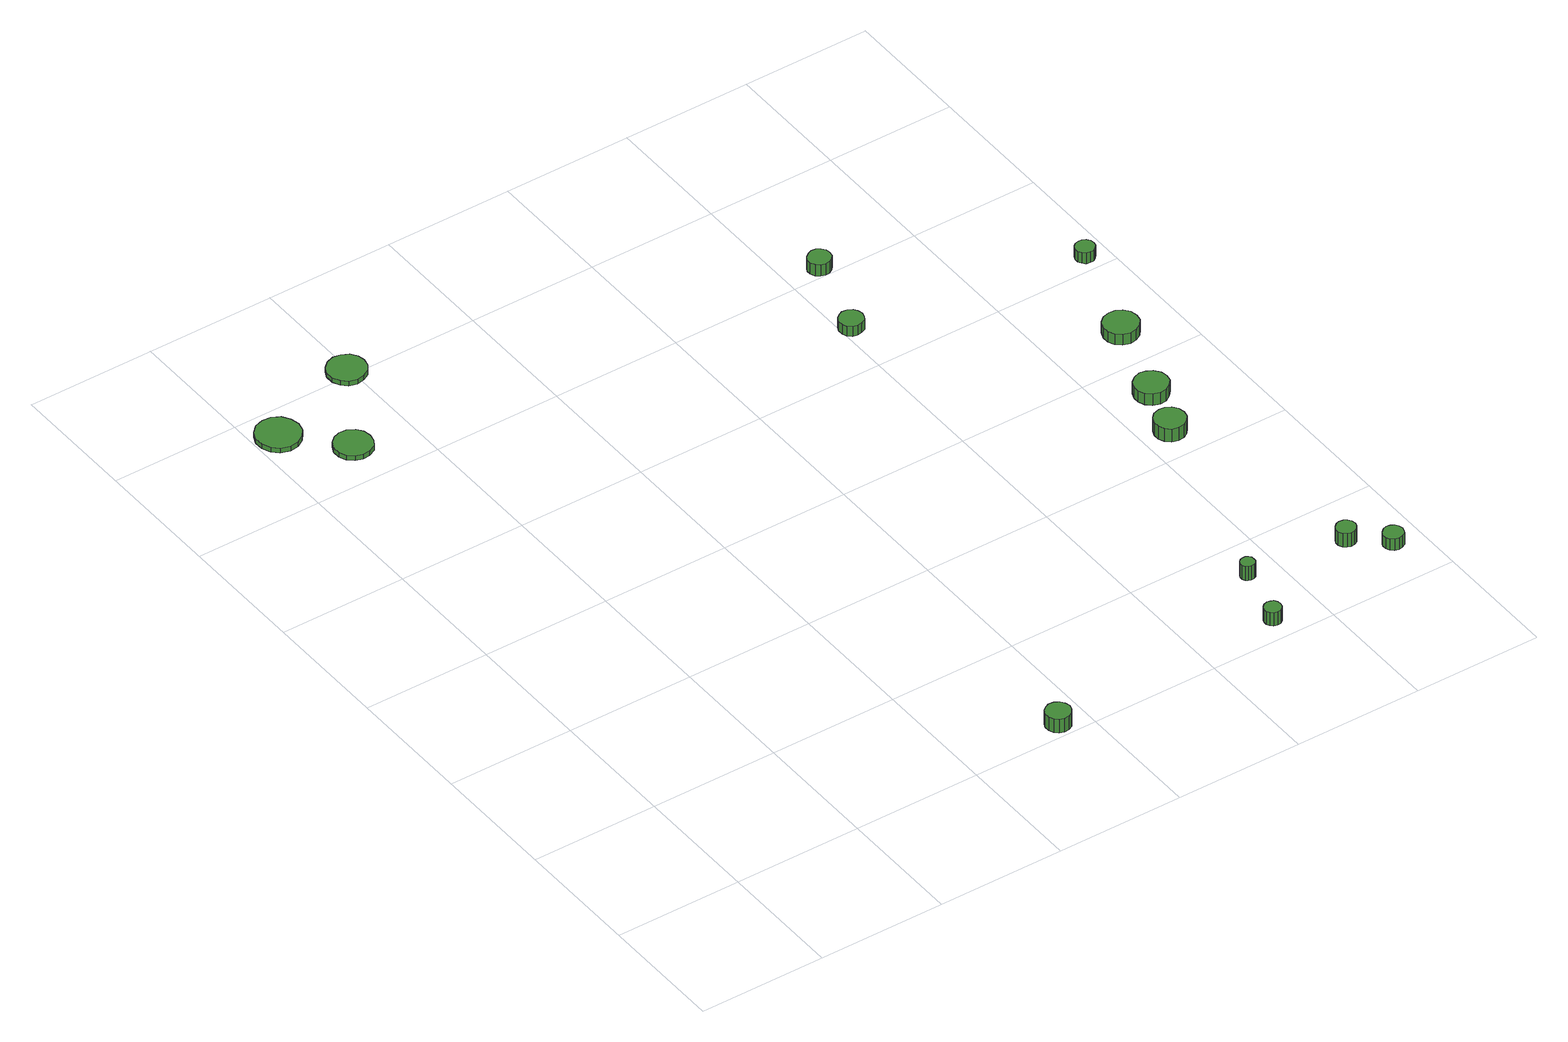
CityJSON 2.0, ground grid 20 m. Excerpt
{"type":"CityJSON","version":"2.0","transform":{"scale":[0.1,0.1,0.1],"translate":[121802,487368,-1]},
"CityObjects":{
"tree1":{"type":"SolitaryVegetationObject","attributes":{"function":"something"},"geometry":[{"type":"MultiSurface","lod":"1","boundaries":[[[0,1,2,3,4,5,6,7,8,9,10,11,12,13,14]],[[15,16,17,18,19,20,21,22,23,24,25,26,27,28,29]],[[0,29,28,1]],[[1,28,27,2]],[[2,27,26,3]],[[3,26,25,4]],[[4,25,24,5]],[[5,24,23,6]],[[6,23,22,7]],[[7,22,21,8]],[[8,21,20,9]],[[9,20,19,10]],[[10,19,18,11]],[[11,18,17,12]],[[12,17,16,13]],[[13,16,15,14]],[[14,15,29,0]]]}]},
"tree2":{"type":"SolitaryVegetationObject","attributes":{"function":"something"},"geometry":[{"type":"MultiSurface","lod":"1","boundaries":[[[30,31,32,33,34,35,36,37,38,39,40,41,42,43,44]],[[45,46,47,48,49,50,51,52,53,54,55,56,57,58,59]],[[30,59,58,31]],[[31,58,57,32]],[[32,57,56,33]],[[33,56,55,34]],[[34,55,54,35]],[[35,54,53,36]],[[36,53,52,37]],[[37,52,51,38]],[[38,51,50,39]],[[39,50,49,40]],[[40,49,48,41]],[[41,48,47,42]],[[42,47,46,43]],[[43,46,45,44]],[[44,45,59,30]]]}]},
"tree3":{"type":"SolitaryVegetationObject","attributes":{"function":"something"},"geometry":[{"type":"MultiSurface","lod":"1","boundaries":[[[60,61,62,63,64,65,66,67,68,69,70,71,72,73,74]],[[75,76,77,78,79,80,81,82,83,84,85,86,87,88,89]],[[60,89,88,61]],[[61,88,87,62]],[[62,87,86,63]],[[63,86,85,64]],[[64,85,84,65]],[[65,84,83,66]],[[66,83,82,67]],[[67,82,81,68]],[[68,81,80,69]],[[69,80,79,70]],[[70,79,78,71]],[[71,78,77,72]],[[72,77,76,73]],[[73,76,75,74]],[[74,75,89,60]]]}]},
"tree4":{"type":"SolitaryVegetationObject","attributes":{"function":"something"},"geometry":[{"type":"MultiSurface","lod":"1","boundaries":[[[90,91,92,93,94,95,96,97,98,99,100,101,102,103,104]],[[105,106,107,108,109,110,111,112,113,114,115,116,117,118,119]],[[90,119,118,91]],[[91,118,117,92]],[[92,117,116,93]],[[93,116,115,94]],[[94,115,114,95]],[[95,114,113,96]],[[96,113,112,97]],[[97,112,111,98]],[[98,111,110,99]],[[99,110,109,100]],[[100,109,108,101]],[[101,108,107,102]],[[102,107,106,103]],[[103,106,105,104]],[[104,105,119,90]]]}]},
"tree5":{"type":"SolitaryVegetationObject","attributes":{"function":"something"},"geometry":[{"type":"MultiSurface","lod":"1","boundaries":[[[120,121,122,123,124,125,126,127,128,129,130,131,132,133,134]],[[135,136,137,138,139,140,141,142,143,144,145,146,147,148,149]],[[120,149,148,121]],[[121,148,147,122]],[[122,147,146,123]],[[123,146,145,124]],[[124,145,144,125]],[[125,144,143,126]],[[126,143,142,127]],[[127,142,141,128]],[[128,141,140,129]],[[129,140,139,130]],[[130,139,138,131]],[[131,138,137,132]],[[132,137,136,133]],[[133,136,135,134]],[[134,135,149,120]]]}]},
"tree6":{"type":"SolitaryVegetationObject","attributes":{"function":"something"},"geometry":[{"type":"MultiSurface","lod":"1","boundaries":[[[150,151,152,153,154,155,156,157,158,159,160,161,162,163,164]],[[165,166,167,168,169,170,171,172,173,174,175,176,177,178,179]],[[150,179,178,151]],[[151,178,177,152]],[[152,177,176,153]],[[153,176,175,154]],[[154,175,174,155]],[[155,174,173,156]],[[156,173,172,157]],[[157,172,171,158]],[[158,171,170,159]],[[159,170,169,160]],[[160,169,168,161]],[[161,168,167,162]],[[162,167,166,163]],[[163,166,165,164]],[[164,165,179,150]]]}]},
"tree7":{"type":"SolitaryVegetationObject","attributes":{"function":"something"},"geometry":[{"type":"MultiSurface","lod":"1","boundaries":[[[180,181,182,183,184,185,186,187,188,189,190,191,192,193,194]],[[195,196,197,198,199,200,201,202,203,204,205,206,207,208,209]],[[180,209,208,181]],[[181,208,207,182]],[[182,207,206,183]],[[183,206,205,184]],[[184,205,204,185]],[[185,204,203,186]],[[186,203,202,187]],[[187,202,201,188]],[[188,201,200,189]],[[189,200,199,190]],[[190,199,198,191]],[[191,198,197,192]],[[192,197,196,193]],[[193,196,195,194]],[[194,195,209,180]]]}]},
"tree8":{"type":"SolitaryVegetationObject","attributes":{"function":"something"},"geometry":[{"type":"MultiSurface","lod":"1","boundaries":[[[210,211,212,213,214,215,216,217,218,219,220,221,222,223,224]],[[225,226,227,228,229,230,231,232,233,234,235,236,237,238,239]],[[210,239,238,211]],[[211,238,237,212]],[[212,237,236,213]],[[213,236,235,214]],[[214,235,234,215]],[[215,234,233,216]],[[216,233,232,217]],[[217,232,231,218]],[[218,231,230,219]],[[219,230,229,220]],[[220,229,228,221]],[[221,228,227,222]],[[222,227,226,223]],[[223,226,225,224]],[[224,225,239,210]]]}]},
"tree9":{"type":"SolitaryVegetationObject","attributes":{"function":"something"},"geometry":[{"type":"MultiSurface","lod":"1","boundaries":[[[240,241,242,243,244,245,246,247,248,249,250,251,252,253,254]],[[255,256,257,258,259,260,261,262,263,264,265,266,267,268,269]],[[240,269,268,241]],[[241,268,267,242]],[[242,267,266,243]],[[243,266,265,244]],[[244,265,264,245]],[[245,264,263,246]],[[246,263,262,247]],[[247,262,261,248]],[[248,261,260,249]],[[249,260,259,250]],[[250,259,258,251]],[[251,258,257,252]],[[252,257,256,253]],[[253,256,255,254]],[[254,255,269,240]]]}]},
"tree10":{"type":"SolitaryVegetationObject","attributes":{"function":"something"},"geometry":[{"type":"MultiSurface","lod":"1","boundaries":[[[270,271,272,273,274,275,276,277,278,279,280,281,282,283,284]],[[285,286,287,288,289,290,291,292,293,294,295,296,297,298,299]],[[270,299,298,271]],[[271,298,297,272]],[[272,297,296,273]],[[273,296,295,274]],[[274,295,294,275]],[[275,294,293,276]],[[276,293,292,277]],[[277,292,291,278]],[[278,291,290,279]],[[279,290,289,280]],[[280,289,288,281]],[[281,288,287,282]],[[282,287,286,283]],[[283,286,285,284]],[[284,285,299,270]]]}]},
"tree11":{"type":"SolitaryVegetationObject","attributes":{"function":"something"},"geometry":[{"type":"MultiSurface","lod":"1","boundaries":[[[300,301,302,303,304,305,306,307,308,309,310,311,312,313,314]],[[315,316,317,318,319,320,321,322,323,324,325,326,327,328,329]],[[300,329,328,301]],[[301,328,327,302]],[[302,327,326,303]],[[303,326,325,304]],[[304,325,324,305]],[[305,324,323,306]],[[306,323,322,307]],[[307,322,321,308]],[[308,321,320,309]],[[309,320,319,310]],[[310,319,318,311]],[[311,318,317,312]],[[312,317,316,313]],[[313,316,315,314]],[[314,315,329,300]]]}]},
"tree12":{"type":"SolitaryVegetationObject","attributes":{"function":"something"},"geometry":[{"type":"MultiSurface","lod":"1","boundaries":[[[330,331,332,333,334,335,336,337,338,339,340,341,342,343,344]],[[345,346,347,348,349,350,351,352,353,354,355,356,357,358,359]],[[330,359,358,331]],[[331,358,357,332]],[[332,357,356,333]],[[333,356,355,334]],[[334,355,354,335]],[[335,354,353,336]],[[336,353,352,337]],[[337,352,351,338]],[[338,351,350,339]],[[339,350,349,340]],[[340,349,348,341]],[[341,348,347,342]],[[342,347,346,343]],[[343,346,345,344]],[[344,345,359,330]]]}]},
"tree13":{"type":"SolitaryVegetationObject","attributes":{"function":"something"}},
"tree14":{"type":"SolitaryVegetationObject","attributes":{"function":"something"},"geometry":[{"type":"MultiSurface","lod":"1","boundaries":[[[360,361,362,363,364,365,366,367,368,369,370,371,372,373,374]],[[375,376,377,378,379,380,381,382,383,384,385,386,387,388,389]],[[360,389,388,361]],[[361,388,387,362]],[[362,387,386,363]],[[363,386,385,364]],[[364,385,384,365]],[[365,384,383,366]],[[366,383,382,367]],[[367,382,381,368]],[[368,381,380,369]],[[369,380,379,370]],[[370,379,378,371]],[[371,378,377,372]],[[372,377,376,373]],[[373,376,375,374]],[[374,375,389,360]]]}]},
"tree15":{"type":"SolitaryVegetationObject","attributes":{"function":"something"},"geometry":[{"type":"MultiSurface","lod":"1","boundaries":[[[390,391,392,393,394,395,396,397,398,399,400,401,402,403,404]],[[405,406,407,408,409,410,411,412,413,414,415,416,417,418,419]],[[390,419,418,391]],[[391,418,417,392]],[[392,417,416,393]],[[393,416,415,394]],[[394,415,414,395]],[[395,414,413,396]],[[396,413,412,397]],[[397,412,411,398]],[[398,411,410,399]],[[399,410,409,400]],[[400,409,408,401]],[[401,408,407,402]],[[402,407,406,403]],[[403,406,405,404]],[[404,405,419,390]]]}]}
},
"vertices":[
[71,1148,15],[68,1162,15],[60,1174,15],[48,1181,15],[34,1182,15],[20,1178,15],[10,1168,15],[4,1155,15],[4,1141,15],[10,1128,15],[20,1119,15],[34,1114,15],[48,1116,15],[60,1123,15],[68,1134,15],[68,1134,7],[60,1123,7],[48,1116,7],[34,1114,7],[20,1119,7],[10,1128,7],[4,1141,7],[4,1155,7],[10,1168,7],[20,1178,7],[34,1182,7],[48,1181,7],[60,1174,7],[68,1162,7],[71,1148,7],
[137,1071,15],[135,1083,15],[128,1093,15],[117,1099,15],[105,1100,15],[94,1096,15],[85,1088,15],[80,1077,15],[80,1065,15],[85,1054,15],[94,1046,15],[105,1042,15],[117,1043,15],[128,1049,15],[135,1059,15],[135,1059,7],[128,1049,7],[117,1043,7],[105,1042,7],[94,1046,7],[85,1054,7],[80,1065,7],[80,1077,7],[85,1088,7],[94,1096,7],[105,1100,7],[117,1099,7],[128,1093,7],[135,1083,7],[137,1071,7],
[224,1209,15],[222,1220,15],[215,1230,15],[204,1236,15],[192,1238,15],[180,1234,15],[171,1226,15],[166,1215,15],[166,1202,15],[171,1191,15],[180,1183,15],[192,1179,15],[204,1181,15],[215,1187,15],[222,1197,15],[222,1197,7],[215,1187,7],[204,1181,7],[192,1179,7],[180,1183,7],[171,1191,7],[166,1202,7],[166,1215,7],[171,1226,7],[180,1234,7],[192,1238,7],[204,1236,7],[215,1230,7],[222,1220,7],[224,1209,7],
[575,26,31],[573,33,31],[568,40,31],[561,44,31],[553,45,31],[546,42,31],[540,37,31],[537,30,31],[537,22,31],[540,14,31],[546,9,31],[553,6,31],[561,7,31],[568,11,31],[573,18,31],[573,18,7],[568,11,7],[561,7,7],[553,6,7],[546,9,7],[540,14,7],[537,22,7],[537,30,7],[540,37,7],[546,42,7],[553,45,7],[561,44,7],[568,40,7],[573,33,7],[575,26,7],
[939,40,30],[938,45,30],[935,50,30],[930,52,30],[925,53,30],[919,51,30],[915,47,30],[913,42,30],[913,37,30],[915,32,30],[919,28,30],[925,27,30],[930,27,30],[935,30,30],[938,34,30],[938,34,7],[935,30,7],[930,27,7],[925,27,7],[919,28,7],[915,32,7],[913,37,7],[913,42,7],[915,47,7],[919,51,7],[925,53,7],[930,52,7],[935,50,7],[938,45,7],[939,40,7],
[963,137,32],[963,142,32],[960,146,32],[956,148,32],[951,148,32],[947,147,32],[944,144,32],[942,140,32],[942,135,32],[944,131,32],[947,128,32],[951,127,32],[956,127,32],[960,129,32],[963,133,32],[963,133,7],[960,129,7],[956,127,7],[951,127,7],[947,128,7],[944,131,7],[942,135,7],[942,140,7],[944,144,7],[947,147,7],[951,148,7],[956,148,7],[960,146,7],[963,142,7],[963,137,7],
[834,887,25],[832,895,25],[828,901,25],[821,905,25],[813,906,25],[806,903,25],[800,898,25],[797,891,25],[797,883,25],[800,876,25],[806,871,25],[813,869,25],[821,870,25],[828,873,25],[832,880,25],[832,880,8],[828,873,8],[821,870,8],[813,869,8],[806,871,8],[800,876,8],[797,883,8],[797,891,8],[800,898,8],[806,903,8],[813,906,8],[821,905,8],[828,901,8],[832,895,8],[834,887,8],
[1122,122,31],[1121,128,31],[1117,133,31],[1112,136,31],[1105,137,31],[1100,135,31],[1095,131,31],[1092,125,31],[1092,119,31],[1095,113,31],[1100,109,31],[1105,107,31],[1112,108,31],[1117,111,31],[1121,116,31],[1121,116,7],[1117,111,7],[1112,108,7],[1105,107,7],[1100,109,7],[1095,113,7],[1092,119,7],[1092,125,7],[1095,131,7],[1100,135,7],[1105,137,7],[1112,136,7],[1117,133,7],[1121,128,7],[1122,122,7],
[871,1017,28],[870,1024,28],[865,1030,28],[859,1034,28],[852,1035,28],[845,1032,28],[839,1027,28],[836,1021,28],[836,1014,28],[839,1007,28],[845,1002,28],[852,1000,28],[859,1001,28],[865,1004,28],[870,1010,28],[870,1010,8],[865,1004,8],[859,1001,8],[852,1000,8],[845,1002,8],[839,1007,8],[836,1014,8],[836,1021,8],[839,1027,8],[845,1032,8],[852,1035,8],[859,1034,8],[865,1030,8],[870,1024,8],[871,1017,8],
[1172,79,27],[1170,86,27],[1167,91,27],[1161,94,27],[1155,95,27],[1149,93,27],[1144,88,27],[1141,83,27],[1141,76,27],[1144,70,27],[1149,66,27],[1155,64,27],[1161,65,27],[1167,68,27],[1170,73,27],[1170,73,7],[1167,68,7],[1161,65,7],[1155,64,7],[1149,66,7],[1144,70,7],[1141,76,7],[1141,83,7],[1144,88,7],[1149,93,7],[1155,95,7],[1161,94,7],[1167,91,7],[1170,86,7],[1172,79,7],
[1069,454,30],[1067,464,30],[1061,472,30],[1053,477,30],[1043,478,30],[1033,475,30],[1026,468,30],[1022,459,30],[1022,449,30],[1026,440,30],[1033,433,30],[1043,430,30],[1053,431,30],[1061,436,30],[1067,444,30],[1067,444,7],[1061,436,7],[1053,431,7],[1043,430,7],[1033,433,7],[1026,440,7],[1022,449,7],[1022,459,7],[1026,468,7],[1033,475,7],[1043,478,7],[1053,477,7],[1061,472,7],[1067,464,7],[1069,454,7],
[1096,534,28],[1094,544,28],[1087,553,28],[1078,558,28],[1068,560,28],[1057,556,28],[1049,549,28],[1045,539,28],[1045,529,28],[1049,519,28],[1057,512,28],[1068,508,28],[1078,509,28],[1087,515,28],[1094,523,28],[1094,523,8],[1087,515,8],[1078,509,8],[1068,508,8],[1057,512,8],[1049,519,8],[1045,529,8],[1045,539,8],[1049,549,8],[1057,556,8],[1068,560,8],[1078,558,8],[1087,553,8],[1094,544,8],[1096,534,8],
[1138,665,27],[1136,676,27],[1129,685,27],[1120,690,27],[1109,691,27],[1098,688,27],[1090,681,27],[1085,670,27],[1085,659,27],[1090,649,27],[1098,642,27],[1109,638,27],[1120,640,27],[1129,645,27],[1136,654,27],[1136,654,8],[1129,645,8],[1120,640,8],[1109,638,8],[1098,642,8],[1090,649,8],[1085,659,8],[1085,670,8],[1090,681,8],[1098,688,8],[1109,691,8],[1120,690,8],[1129,685,8],[1136,676,8],[1138,665,8],
[1180,827,27],[1179,833,27],[1175,838,27],[1170,841,27],[1164,841,27],[1158,840,27],[1154,836,27],[1151,830,27],[1151,824,27],[1154,819,27],[1158,814,27],[1164,813,27],[1170,813,27],[1175,816,27],[1179,821,27],[1179,821,8],[1175,816,8],[1170,813,8],[1164,813,8],[1158,814,8],[1154,819,8],[1151,824,8],[1151,830,8],[1154,836,8],[1158,840,8],[1164,841,8],[1170,841,8],[1175,838,8],[1179,833,8],[1180,827,8]
]}
